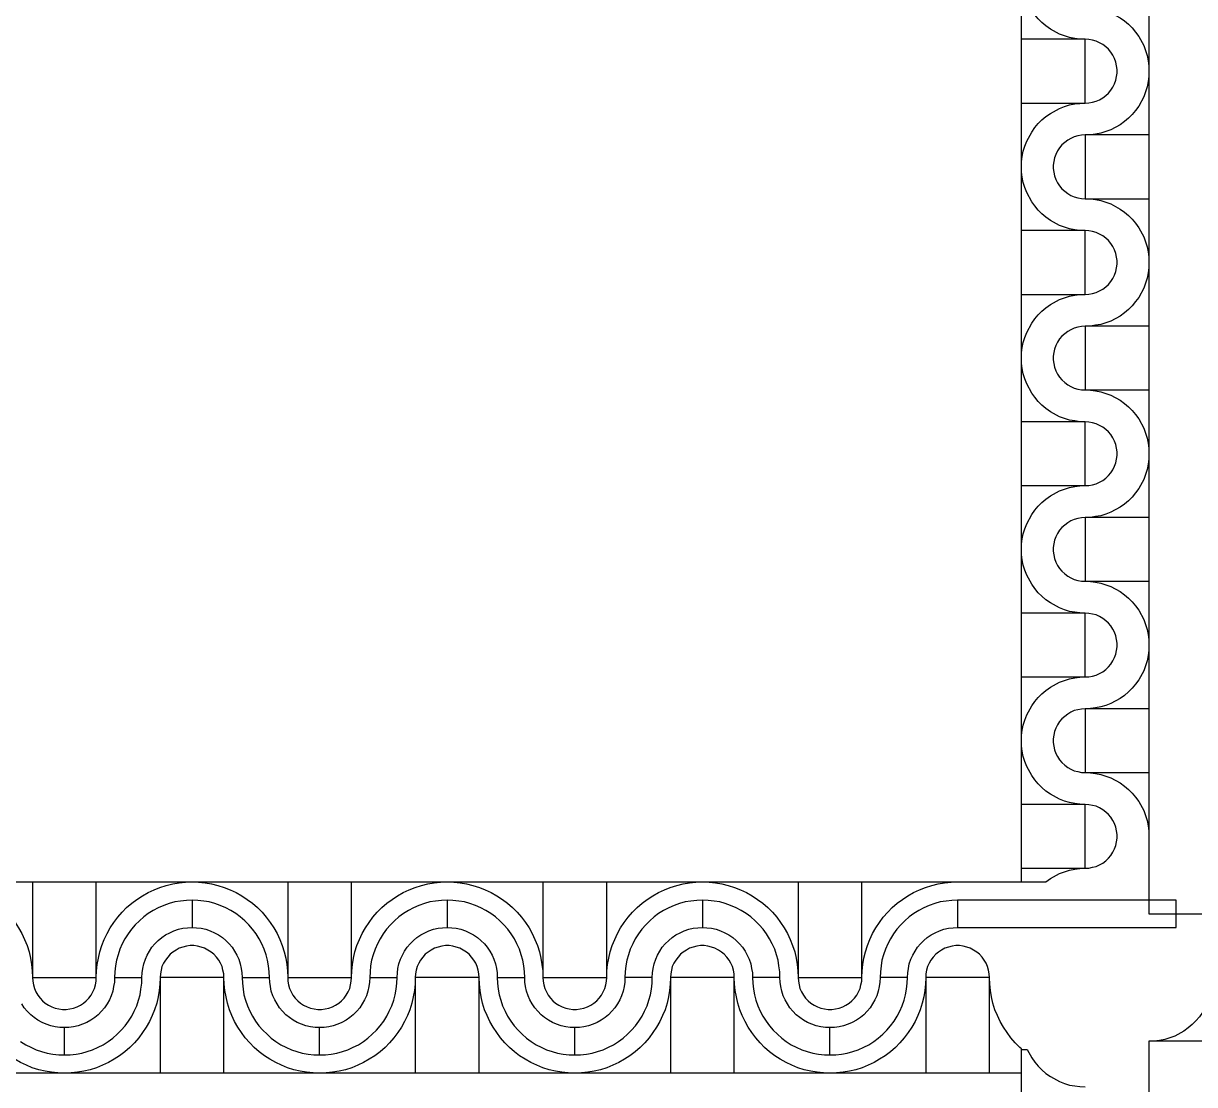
# Model space of a CAD drawing. Extents: x 190.8 to 267.1, y 124 to 174.8.
# Drawn here: x 225.55 to 226.835, y 143.763 to 144.928 of the extents above; entities that cross this region are included whole.
import ezdxf

# ---------------------------------------------------------------- set-up
doc = ezdxf.new("R2010")
doc.units = 0
doc.header["$MEASUREMENT"] = 0

msp = doc.modelspace()

# ---------------------------------------------------------------- linework, layer by layer
for p, q in [((224.5446, 143.9856), (226.6713, 143.9856)), ((226.7846, 143.9506), (228.8875, 143.9506))]:
    msp.add_line(p, q)
for points in [[(226.6446, 143.9856), (226.6446, 146.0023)], [(228.8875, 146.0106), (226.7846, 146.0106), (226.7846, 143.9506)], [(226.7146, 144.9106), (226.7089, 144.9108), (226.7031, 144.9116), (226.6974, 144.9126), (226.6919, 144.9143), (226.6864, 144.9163), (226.6764, 144.9218), (226.6716, 144.9253), (226.6671, 144.9291), (226.6631, 144.9331), (226.6594, 144.9376), (226.6559, 144.9423), (226.6504, 144.9523), (226.6484, 144.9578), (226.6466, 144.9633), (226.6456, 144.9691), (226.6449, 144.9748), (226.6446, 144.9806)], [(226.7146, 144.9456), (226.7204, 144.9453), (226.7261, 144.9446), (226.7319, 144.9436), (226.7374, 144.9418), (226.7429, 144.9398), (226.7529, 144.9343), (226.7576, 144.9308), (226.7621, 144.9271), (226.7661, 144.9231), (226.7699, 144.9186), (226.7734, 144.9138), (226.7789, 144.9038), (226.7809, 144.8983), (226.7826, 144.8928), (226.7836, 144.8871), (226.7844, 144.8813), (226.7846, 144.8756)], [(226.6446, 144.8406), (226.7146, 144.8406), (226.7146, 144.9106), (226.6446, 144.9106)], [(226.7146, 144.8406), (226.7186, 144.8408), (226.7226, 144.8416), (226.7266, 144.8426), (226.7304, 144.8443), (226.7339, 144.8463), (226.7371, 144.8488), (226.7401, 144.8516), (226.7426, 144.8546), (226.7449, 144.8581), (226.7469, 144.8618), (226.7481, 144.8656), (226.7491, 144.8696), (226.7496, 144.8736), (226.7496, 144.8776), (226.7491, 144.8816), (226.7481, 144.8856), (226.7469, 144.8896), (226.7449, 144.8931), (226.7426, 144.8966), (226.7401, 144.8996), (226.7371, 144.9023), (226.7339, 144.9048), (226.7304, 144.9068), (226.7266, 144.9086), (226.7226, 144.9096), (226.7186, 144.9103), (226.7146, 144.9106)], [(226.7846, 144.8756), (226.7844, 144.8698), (226.7836, 144.8641), (226.7826, 144.8583), (226.7809, 144.8528), (226.7789, 144.8473), (226.7734, 144.8373), (226.7699, 144.8326), (226.7661, 144.8281), (226.7621, 144.8241), (226.7576, 144.8203), (226.7529, 144.8168), (226.7429, 144.8113), (226.7374, 144.8093), (226.7319, 144.8076), (226.7261, 144.8066), (226.7204, 144.8058), (226.7146, 144.8056)], [(226.6446, 144.7706), (226.6449, 144.7763), (226.6456, 144.7821), (226.6466, 144.7878), (226.6484, 144.7933), (226.6504, 144.7988), (226.6559, 144.8088), (226.6594, 144.8136), (226.6631, 144.8181), (226.6671, 144.8221), (226.6716, 144.8258), (226.6764, 144.8293), (226.6864, 144.8348), (226.6919, 144.8368), (226.6974, 144.8386), (226.7031, 144.8396), (226.7089, 144.8403), (226.7146, 144.8406)], [(226.7146, 144.8056), (226.7106, 144.8053), (226.7066, 144.8046), (226.7026, 144.8036), (226.6989, 144.8018), (226.6954, 144.7998), (226.6921, 144.7973), (226.6891, 144.7946), (226.6866, 144.7916), (226.6844, 144.7881), (226.6824, 144.7843), (226.6811, 144.7806), (226.6801, 144.7766), (226.6796, 144.7726), (226.6796, 144.7686), (226.6801, 144.7646), (226.6811, 144.7606), (226.6824, 144.7566), (226.6844, 144.7531), (226.6866, 144.7496), (226.6891, 144.7466), (226.6921, 144.7438), (226.6954, 144.7413), (226.6989, 144.7393), (226.7026, 144.7376), (226.7066, 144.7366), (226.7106, 144.7358), (226.7146, 144.7356)], [(226.7846, 144.8056), (226.7146, 144.8056), (226.7146, 144.7356), (226.7846, 144.7356)], [(226.7146, 144.7006), (226.7089, 144.7008), (226.7031, 144.7016), (226.6974, 144.7026), (226.6919, 144.7043), (226.6864, 144.7063), (226.6764, 144.7118), (226.6716, 144.7153), (226.6671, 144.7191), (226.6631, 144.7231), (226.6594, 144.7276), (226.6559, 144.7323), (226.6504, 144.7423), (226.6484, 144.7478), (226.6466, 144.7533), (226.6456, 144.7591), (226.6449, 144.7648), (226.6446, 144.7706)], [(226.7146, 144.7356), (226.7204, 144.7353), (226.7261, 144.7346), (226.7319, 144.7336), (226.7374, 144.7318), (226.7429, 144.7298), (226.7529, 144.7243), (226.7576, 144.7208), (226.7621, 144.7171), (226.7661, 144.7131), (226.7699, 144.7086), (226.7734, 144.7038), (226.7789, 144.6938), (226.7809, 144.6883), (226.7826, 144.6828), (226.7836, 144.6771), (226.7844, 144.6713), (226.7846, 144.6656)], [(226.6446, 144.6306), (226.7146, 144.6306), (226.7146, 144.7006), (226.6446, 144.7006)], [(226.7146, 144.6306), (226.7186, 144.6308), (226.7226, 144.6316), (226.7266, 144.6326), (226.7304, 144.6343), (226.7339, 144.6363), (226.7371, 144.6388), (226.7401, 144.6416), (226.7426, 144.6446), (226.7449, 144.6481), (226.7469, 144.6518), (226.7481, 144.6556), (226.7491, 144.6596), (226.7496, 144.6636), (226.7496, 144.6676), (226.7491, 144.6716), (226.7481, 144.6756), (226.7469, 144.6796), (226.7449, 144.6831), (226.7426, 144.6866), (226.7401, 144.6896), (226.7371, 144.6923), (226.7339, 144.6948), (226.7304, 144.6968), (226.7266, 144.6986), (226.7226, 144.6996), (226.7186, 144.7003), (226.7146, 144.7006)], [(226.7846, 144.6656), (226.7844, 144.6598), (226.7836, 144.6541), (226.7826, 144.6483), (226.7809, 144.6428), (226.7789, 144.6373), (226.7734, 144.6273), (226.7699, 144.6226), (226.7661, 144.6181), (226.7621, 144.6141), (226.7576, 144.6103), (226.7529, 144.6068), (226.7429, 144.6013), (226.7374, 144.5993), (226.7319, 144.5976), (226.7261, 144.5966), (226.7204, 144.5958), (226.7146, 144.5956)], [(226.6446, 144.5606), (226.6449, 144.5663), (226.6456, 144.5721), (226.6466, 144.5778), (226.6484, 144.5833), (226.6504, 144.5888), (226.6559, 144.5988), (226.6594, 144.6036), (226.6631, 144.6081), (226.6671, 144.6121), (226.6716, 144.6158), (226.6764, 144.6193), (226.6864, 144.6248), (226.6919, 144.6268), (226.6974, 144.6286), (226.7031, 144.6296), (226.7089, 144.6303), (226.7146, 144.6306)], [(226.7146, 144.5956), (226.7106, 144.5953), (226.7066, 144.5946), (226.7026, 144.5936), (226.6989, 144.5918), (226.6954, 144.5898), (226.6921, 144.5873), (226.6891, 144.5846), (226.6866, 144.5816), (226.6844, 144.5781), (226.6824, 144.5743), (226.6811, 144.5706), (226.6801, 144.5666), (226.6796, 144.5626), (226.6796, 144.5586), (226.6801, 144.5546), (226.6811, 144.5506), (226.6824, 144.5466), (226.6844, 144.5431), (226.6866, 144.5396), (226.6891, 144.5366), (226.6921, 144.5338), (226.6954, 144.5313), (226.6989, 144.5293), (226.7026, 144.5276), (226.7066, 144.5266), (226.7106, 144.5258), (226.7146, 144.5256)], [(226.7846, 144.5956), (226.7146, 144.5956), (226.7146, 144.5256), (226.7846, 144.5256)], [(226.7146, 144.4906), (226.7089, 144.4908), (226.7031, 144.4916), (226.6974, 144.4926), (226.6919, 144.4943), (226.6864, 144.4963), (226.6764, 144.5018), (226.6716, 144.5053), (226.6671, 144.5091), (226.6631, 144.5131), (226.6594, 144.5176), (226.6559, 144.5223), (226.6504, 144.5323), (226.6484, 144.5378), (226.6466, 144.5433), (226.6456, 144.5491), (226.6449, 144.5548), (226.6446, 144.5606)], [(226.7146, 144.5256), (226.7204, 144.5253), (226.7261, 144.5246), (226.7319, 144.5236), (226.7374, 144.5218), (226.7429, 144.5198), (226.7529, 144.5143), (226.7576, 144.5108), (226.7621, 144.5071), (226.7661, 144.5031), (226.7699, 144.4986), (226.7734, 144.4938), (226.7789, 144.4838), (226.7809, 144.4783), (226.7826, 144.4728), (226.7836, 144.4671), (226.7844, 144.4613), (226.7846, 144.4556)], [(226.6446, 144.4206), (226.7146, 144.4206), (226.7146, 144.4906), (226.6446, 144.4906)], [(226.7146, 144.4206), (226.7186, 144.4208), (226.7226, 144.4216), (226.7266, 144.4226), (226.7304, 144.4243), (226.7339, 144.4263), (226.7371, 144.4288), (226.7401, 144.4316), (226.7426, 144.4346), (226.7449, 144.4381), (226.7469, 144.4418), (226.7481, 144.4456), (226.7491, 144.4496), (226.7496, 144.4536), (226.7496, 144.4576), (226.7491, 144.4616), (226.7481, 144.4656), (226.7469, 144.4696), (226.7449, 144.4731), (226.7426, 144.4766), (226.7401, 144.4796), (226.7371, 144.4823), (226.7339, 144.4848), (226.7304, 144.4868), (226.7266, 144.4886), (226.7226, 144.4896), (226.7186, 144.4903), (226.7146, 144.4906)], [(226.7846, 144.4556), (226.7844, 144.4498), (226.7836, 144.4441), (226.7826, 144.4383), (226.7809, 144.4328), (226.7789, 144.4273), (226.7734, 144.4173), (226.7699, 144.4126), (226.7661, 144.4081), (226.7621, 144.4041), (226.7576, 144.4003), (226.7529, 144.3968), (226.7429, 144.3913), (226.7374, 144.3893), (226.7319, 144.3876), (226.7261, 144.3866), (226.7204, 144.3858), (226.7146, 144.3856)], [(226.6446, 144.3506), (226.6449, 144.3563), (226.6456, 144.3621), (226.6466, 144.3678), (226.6484, 144.3733), (226.6504, 144.3788), (226.6559, 144.3888), (226.6594, 144.3936), (226.6631, 144.3981), (226.6671, 144.4021), (226.6716, 144.4058), (226.6764, 144.4093), (226.6864, 144.4148), (226.6919, 144.4168), (226.6974, 144.4186), (226.7031, 144.4196), (226.7089, 144.4203), (226.7146, 144.4206)], [(226.7146, 144.3856), (226.7106, 144.3853), (226.7066, 144.3846), (226.7026, 144.3836), (226.6989, 144.3818), (226.6954, 144.3798), (226.6921, 144.3773), (226.6891, 144.3746), (226.6866, 144.3716), (226.6844, 144.3681), (226.6824, 144.3643), (226.6811, 144.3606), (226.6801, 144.3566), (226.6796, 144.3526), (226.6796, 144.3486), (226.6801, 144.3446), (226.6811, 144.3406), (226.6824, 144.3366), (226.6844, 144.3331), (226.6866, 144.3296), (226.6891, 144.3266), (226.6921, 144.3238), (226.6954, 144.3213), (226.6989, 144.3193), (226.7026, 144.3176), (226.7066, 144.3166), (226.7106, 144.3158), (226.7146, 144.3156)], [(226.7846, 144.3856), (226.7146, 144.3856), (226.7146, 144.3156), (226.7846, 144.3156)], [(226.7146, 144.2806), (226.7089, 144.2808), (226.7031, 144.2816), (226.6974, 144.2826), (226.6919, 144.2843), (226.6864, 144.2863), (226.6764, 144.2918), (226.6716, 144.2953), (226.6671, 144.2991), (226.6631, 144.3031), (226.6594, 144.3076), (226.6559, 144.3123), (226.6504, 144.3223), (226.6484, 144.3278), (226.6466, 144.3333), (226.6456, 144.3391), (226.6449, 144.3448), (226.6446, 144.3506)], [(226.7146, 144.3156), (226.7204, 144.3153), (226.7261, 144.3146), (226.7319, 144.3136), (226.7374, 144.3118), (226.7429, 144.3098), (226.7529, 144.3043), (226.7576, 144.3008), (226.7621, 144.2971), (226.7661, 144.2931), (226.7699, 144.2886), (226.7734, 144.2838), (226.7789, 144.2738), (226.7809, 144.2683), (226.7826, 144.2628), (226.7836, 144.2571), (226.7844, 144.2513), (226.7846, 144.2456)], [(226.6446, 144.2106), (226.7146, 144.2106), (226.7146, 144.2806), (226.6446, 144.2806)], [(226.7146, 144.2106), (226.7186, 144.2108), (226.7226, 144.2116), (226.7266, 144.2126), (226.7304, 144.2143), (226.7339, 144.2163), (226.7371, 144.2188), (226.7401, 144.2216), (226.7426, 144.2246), (226.7449, 144.2281), (226.7469, 144.2318), (226.7481, 144.2356), (226.7491, 144.2396), (226.7496, 144.2436), (226.7496, 144.2476), (226.7491, 144.2516), (226.7481, 144.2556), (226.7469, 144.2596), (226.7449, 144.2631), (226.7426, 144.2666), (226.7401, 144.2696), (226.7371, 144.2723), (226.7339, 144.2748), (226.7304, 144.2768), (226.7266, 144.2786), (226.7226, 144.2796), (226.7186, 144.2803), (226.7146, 144.2806)], [(226.7846, 144.2456), (226.7844, 144.2398), (226.7836, 144.2341), (226.7826, 144.2283), (226.7809, 144.2228), (226.7789, 144.2173), (226.7734, 144.2073), (226.7699, 144.2026), (226.7661, 144.1981), (226.7621, 144.1941), (226.7576, 144.1903), (226.7529, 144.1868), (226.7429, 144.1813), (226.7374, 144.1793), (226.7319, 144.1776), (226.7261, 144.1766), (226.7204, 144.1758), (226.7146, 144.1756)], [(226.6446, 144.1406), (226.6449, 144.1463), (226.6456, 144.1521), (226.6466, 144.1578), (226.6484, 144.1633), (226.6504, 144.1688), (226.6559, 144.1788), (226.6594, 144.1836), (226.6631, 144.1881), (226.6671, 144.1921), (226.6716, 144.1958), (226.6764, 144.1993), (226.6864, 144.2048), (226.6919, 144.2068), (226.6974, 144.2086), (226.7031, 144.2096), (226.7089, 144.2103), (226.7146, 144.2106)], [(226.7146, 144.1756), (226.7106, 144.1753), (226.7066, 144.1746), (226.7026, 144.1736), (226.6989, 144.1718), (226.6954, 144.1698), (226.6921, 144.1673), (226.6891, 144.1646), (226.6866, 144.1616), (226.6844, 144.1581), (226.6824, 144.1543), (226.6811, 144.1506), (226.6801, 144.1466), (226.6796, 144.1426), (226.6796, 144.1386), (226.6801, 144.1346), (226.6811, 144.1306), (226.6824, 144.1266), (226.6844, 144.1231), (226.6866, 144.1196), (226.6891, 144.1166), (226.6921, 144.1138), (226.6954, 144.1113), (226.6989, 144.1093), (226.7026, 144.1076), (226.7066, 144.1066), (226.7106, 144.1058), (226.7146, 144.1056)], [(226.7846, 144.1756), (226.7146, 144.1756), (226.7146, 144.1056), (226.7846, 144.1056)], [(226.7146, 144.0706), (226.7089, 144.0708), (226.7031, 144.0716), (226.6974, 144.0726), (226.6919, 144.0743), (226.6864, 144.0763), (226.6764, 144.0818), (226.6716, 144.0853), (226.6671, 144.0891), (226.6631, 144.0931), (226.6594, 144.0976), (226.6559, 144.1023), (226.6504, 144.1123), (226.6484, 144.1178), (226.6466, 144.1233), (226.6456, 144.1291), (226.6449, 144.1348), (226.6446, 144.1406)], [(226.7146, 144.1056), (226.7204, 144.1053), (226.7261, 144.1046), (226.7319, 144.1036), (226.7374, 144.1018), (226.7429, 144.0998), (226.7529, 144.0943), (226.7576, 144.0908), (226.7621, 144.0871), (226.7661, 144.0831), (226.7699, 144.0786), (226.7734, 144.0738), (226.7789, 144.0638), (226.7809, 144.0583), (226.7826, 144.0528), (226.7836, 144.0471), (226.7844, 144.0413), (226.7846, 144.0356)], [(226.6446, 144.0006), (226.7146, 144.0006), (226.7146, 144.0706), (226.6446, 144.0706)], [(226.7146, 144.0006), (226.7186, 144.0008), (226.7226, 144.0016), (226.7266, 144.0026), (226.7304, 144.0043), (226.7339, 144.0063), (226.7371, 144.0088), (226.7401, 144.0116), (226.7426, 144.0146), (226.7449, 144.0181), (226.7469, 144.0218), (226.7481, 144.0256), (226.7491, 144.0296), (226.7496, 144.0336), (226.7496, 144.0376), (226.7491, 144.0416), (226.7481, 144.0456), (226.7469, 144.0496), (226.7449, 144.0531), (226.7426, 144.0566), (226.7401, 144.0596), (226.7371, 144.0623), (226.7339, 144.0648), (226.7304, 144.0668), (226.7266, 144.0686), (226.7226, 144.0696), (226.7186, 144.0703), (226.7146, 144.0706)], [(226.6713, 143.9856), (226.6716, 143.9858), (226.6764, 143.9893), (226.6864, 143.9948), (226.6919, 143.9968), (226.6974, 143.9986), (226.7031, 143.9996), (226.7089, 144.0003), (226.7146, 144.0006)], [(225.4546, 143.9856), (225.4619, 143.9853), (225.4689, 143.9846), (225.4759, 143.9833), (225.4829, 143.9818), (225.4899, 143.9796), (225.4964, 143.9768), (225.5029, 143.9738), (225.5091, 143.9703), (225.5151, 143.9663), (225.5209, 143.9621), (225.5264, 143.9573), (225.5314, 143.9523), (225.5361, 143.9468), (225.5404, 143.9411), (225.5444, 143.9351), (225.5479, 143.9288), (225.5509, 143.9223), (225.5536, 143.9158), (225.5559, 143.9088), (225.5574, 143.9018), (225.5586, 143.8948), (225.5594, 143.8878), (225.5596, 143.8806)], [(225.5596, 143.9856), (225.5596, 143.8806), (225.6296, 143.8806), (225.6296, 143.9856)], [(225.6296, 143.8806), (225.6299, 143.8878), (225.6306, 143.8948), (225.6319, 143.9018), (225.6334, 143.9088), (225.6356, 143.9158), (225.6384, 143.9223), (225.6414, 143.9288), (225.6449, 143.9351), (225.6489, 143.9411), (225.6531, 143.9468), (225.6579, 143.9523), (225.6629, 143.9573), (225.6684, 143.9621), (225.6741, 143.9663), (225.6801, 143.9703), (225.6864, 143.9738), (225.6929, 143.9768), (225.6994, 143.9796), (225.7064, 143.9818), (225.7134, 143.9833), (225.7204, 143.9846), (225.7274, 143.9853), (225.7346, 143.9856)], [(225.7346, 143.9856), (225.7419, 143.9853), (225.7489, 143.9846), (225.7559, 143.9833), (225.7629, 143.9818), (225.7699, 143.9796), (225.7764, 143.9768), (225.7829, 143.9738), (225.7891, 143.9703), (225.7951, 143.9663), (225.8009, 143.9621), (225.8064, 143.9573), (225.8114, 143.9523), (225.8161, 143.9468), (225.8204, 143.9411), (225.8244, 143.9351), (225.8279, 143.9288), (225.8309, 143.9223), (225.8336, 143.9158), (225.8359, 143.9088), (225.8374, 143.9018), (225.8386, 143.8948), (225.8394, 143.8878), (225.8396, 143.8806)], [(225.8396, 143.9856), (225.8396, 143.8806), (225.9096, 143.8806), (225.9096, 143.9856)], [(225.9096, 143.8806), (225.9099, 143.8878), (225.9106, 143.8948), (225.9119, 143.9018), (225.9134, 143.9088), (225.9156, 143.9158), (225.9184, 143.9223), (225.9214, 143.9288), (225.9249, 143.9351), (225.9289, 143.9411), (225.9331, 143.9468), (225.9379, 143.9523), (225.9429, 143.9573), (225.9484, 143.9621), (225.9541, 143.9663), (225.9601, 143.9703), (225.9664, 143.9738), (225.9729, 143.9768), (225.9794, 143.9796), (225.9864, 143.9818), (225.9934, 143.9833), (226.0004, 143.9846), (226.0074, 143.9853), (226.0146, 143.9856)], [(226.0146, 143.9856), (226.0219, 143.9853), (226.0289, 143.9846), (226.0359, 143.9833), (226.0429, 143.9818), (226.0499, 143.9796), (226.0564, 143.9768), (226.0629, 143.9738), (226.0691, 143.9703), (226.0751, 143.9663), (226.0809, 143.9621), (226.0864, 143.9573), (226.0914, 143.9523), (226.0961, 143.9468), (226.1004, 143.9411), (226.1044, 143.9351), (226.1079, 143.9288), (226.1109, 143.9223), (226.1136, 143.9158), (226.1159, 143.9088), (226.1174, 143.9018), (226.1186, 143.8948), (226.1194, 143.8878), (226.1196, 143.8806)], [(226.1196, 143.9856), (226.1196, 143.8806), (226.1896, 143.8806), (226.1896, 143.9856)], [(226.1896, 143.8806), (226.1899, 143.8878), (226.1906, 143.8948), (226.1919, 143.9018), (226.1934, 143.9088), (226.1956, 143.9158), (226.1984, 143.9223), (226.2014, 143.9288), (226.2049, 143.9351), (226.2089, 143.9411), (226.2131, 143.9468), (226.2179, 143.9523), (226.2229, 143.9573), (226.2284, 143.9621), (226.2341, 143.9663), (226.2401, 143.9703), (226.2464, 143.9738), (226.2529, 143.9768), (226.2594, 143.9796), (226.2664, 143.9818), (226.2734, 143.9833), (226.2804, 143.9846), (226.2874, 143.9853), (226.2946, 143.9856)], [(226.2946, 143.9856), (226.3019, 143.9853), (226.3089, 143.9846), (226.3159, 143.9833), (226.3229, 143.9818), (226.3299, 143.9796), (226.3364, 143.9768), (226.3429, 143.9738), (226.3491, 143.9703), (226.3551, 143.9663), (226.3609, 143.9621), (226.3664, 143.9573), (226.3714, 143.9523), (226.3761, 143.9468), (226.3804, 143.9411), (226.3844, 143.9351), (226.3879, 143.9288), (226.3909, 143.9223), (226.3936, 143.9158), (226.3959, 143.9088), (226.3974, 143.9018), (226.3986, 143.8948), (226.3994, 143.8878), (226.3996, 143.8806)], [(226.3996, 143.9856), (226.3996, 143.8806), (226.4696, 143.8806), (226.4696, 143.9856)], [(226.4696, 143.8806), (226.4699, 143.8878), (226.4706, 143.8948), (226.4719, 143.9018), (226.4734, 143.9088), (226.4756, 143.9158), (226.4784, 143.9223), (226.4814, 143.9288), (226.4849, 143.9351), (226.4889, 143.9411), (226.4931, 143.9468), (226.4979, 143.9523), (226.5029, 143.9573), (226.5084, 143.9621), (226.5141, 143.9663), (226.5201, 143.9703), (226.5264, 143.9738), (226.5329, 143.9768), (226.5394, 143.9796), (226.5464, 143.9818), (226.5534, 143.9833), (226.5604, 143.9846), (226.5674, 143.9853), (226.5746, 143.9856)], [(225.7346, 143.9656), (225.7284, 143.9653), (225.7219, 143.9646), (225.7156, 143.9636), (225.7096, 143.9618), (225.7036, 143.9598), (225.6976, 143.9571), (225.6921, 143.9543), (225.6866, 143.9508), (225.6816, 143.9471), (225.6769, 143.9428), (225.6724, 143.9383), (225.6681, 143.9336), (225.6644, 143.9286), (225.6609, 143.9231), (225.6581, 143.9176), (225.6554, 143.9116), (225.6534, 143.9056), (225.6516, 143.8996), (225.6506, 143.8933), (225.6499, 143.8868), (225.6496, 143.8806), (225.6796, 143.8806), (225.6799, 143.8856), (225.6806, 143.8906), (225.6816, 143.8956), (225.6834, 143.9006), (225.6854, 143.9051), (225.6879, 143.9096), (225.6906, 143.9138), (225.6939, 143.9176), (225.6976, 143.9213), (225.7014, 143.9246), (225.7056, 143.9273), (225.7101, 143.9298), (225.7146, 143.9318), (225.7196, 143.9336), (225.7246, 143.9346), (225.7296, 143.9353), (225.7346, 143.9356)], [(226.0146, 143.9656), (226.0084, 143.9653), (226.0019, 143.9646), (225.9956, 143.9636), (225.9896, 143.9618), (225.9836, 143.9598), (225.9776, 143.9571), (225.9721, 143.9543), (225.9666, 143.9508), (225.9616, 143.9471), (225.9569, 143.9428), (225.9524, 143.9383), (225.9481, 143.9336), (225.9444, 143.9286), (225.9409, 143.9231), (225.9381, 143.9176), (225.9354, 143.9116), (225.9334, 143.9056), (225.9316, 143.8996), (225.9306, 143.8933), (225.9299, 143.8868), (225.9296, 143.8806), (225.9596, 143.8806), (225.9599, 143.8856), (225.9606, 143.8906), (225.9616, 143.8956), (225.9634, 143.9006), (225.9654, 143.9051), (225.9679, 143.9096), (225.9706, 143.9138), (225.9739, 143.9176), (225.9776, 143.9213), (225.9814, 143.9246), (225.9856, 143.9273), (225.9901, 143.9298), (225.9946, 143.9318), (225.9996, 143.9336), (226.0046, 143.9346), (226.0096, 143.9353), (226.0146, 143.9356)], [(226.2946, 143.9656), (226.2884, 143.9653), (226.2819, 143.9646), (226.2756, 143.9636), (226.2696, 143.9618), (226.2636, 143.9598), (226.2576, 143.9571), (226.2521, 143.9543), (226.2466, 143.9508), (226.2416, 143.9471), (226.2369, 143.9428), (226.2324, 143.9383), (226.2281, 143.9336), (226.2244, 143.9286), (226.2209, 143.9231), (226.2181, 143.9176), (226.2154, 143.9116), (226.2134, 143.9056), (226.2116, 143.8996), (226.2106, 143.8933), (226.2099, 143.8868), (226.2096, 143.8806)], [(226.3796, 143.8806), (226.3794, 143.8868), (226.3786, 143.8933), (226.3776, 143.8996), (226.3759, 143.9056), (226.3739, 143.9116), (226.3711, 143.9176), (226.3684, 143.9231), (226.3649, 143.9286), (226.3611, 143.9336), (226.3569, 143.9383), (226.3524, 143.9428), (226.3476, 143.9471), (226.3426, 143.9508), (226.3371, 143.9543), (226.3316, 143.9571), (226.3256, 143.9598), (226.3196, 143.9618), (226.3136, 143.9636), (226.3074, 143.9646), (226.3009, 143.9653), (226.2946, 143.9656), (226.2946, 143.9356), (226.2996, 143.9353), (226.3046, 143.9346), (226.3096, 143.9336), (226.3146, 143.9318), (226.3191, 143.9298), (226.3236, 143.9273), (226.3279, 143.9246), (226.3316, 143.9213), (226.3354, 143.9176), (226.3386, 143.9138), (226.3414, 143.9096), (226.3439, 143.9051), (226.3459, 143.9006), (226.3476, 143.8956), (226.3486, 143.8906), (226.3494, 143.8856), (226.3496, 143.8806)], [(226.5746, 143.9656), (226.5684, 143.9653), (226.5619, 143.9646), (226.5556, 143.9636), (226.5496, 143.9618), (226.5436, 143.9598), (226.5376, 143.9571), (226.5321, 143.9543), (226.5266, 143.9508), (226.5216, 143.9471), (226.5169, 143.9428), (226.5124, 143.9383), (226.5081, 143.9336), (226.5044, 143.9286), (226.5009, 143.9231), (226.4981, 143.9176), (226.4954, 143.9116), (226.4934, 143.9056), (226.4916, 143.8996), (226.4906, 143.8933), (226.4899, 143.8868), (226.4896, 143.8806)], [(226.2396, 143.8806), (226.2399, 143.8856), (226.2406, 143.8906), (226.2416, 143.8956), (226.2434, 143.9006), (226.2454, 143.9051), (226.2479, 143.9096), (226.2506, 143.9138), (226.2539, 143.9176), (226.2576, 143.9213), (226.2614, 143.9246), (226.2656, 143.9273), (226.2701, 143.9298), (226.2746, 143.9318), (226.2796, 143.9336), (226.2846, 143.9346), (226.2896, 143.9353), (226.2946, 143.9356)], [(226.5196, 143.8806), (226.5199, 143.8856), (226.5206, 143.8906), (226.5216, 143.8956), (226.5234, 143.9006), (226.5254, 143.9051), (226.5279, 143.9096), (226.5306, 143.9138), (226.5339, 143.9176), (226.5376, 143.9213), (226.5414, 143.9246), (226.5456, 143.9273), (226.5501, 143.9298), (226.5546, 143.9318), (226.5596, 143.9336), (226.5646, 143.9346), (226.5696, 143.9353), (226.5746, 143.9356)], [(225.7696, 143.8806), (225.7694, 143.8846), (225.7686, 143.8886), (225.7676, 143.8926), (225.7659, 143.8963), (225.7639, 143.8998), (225.7614, 143.9031), (225.7586, 143.9061), (225.7556, 143.9086), (225.7521, 143.9108), (225.7484, 143.9128), (225.7446, 143.9141), (225.7406, 143.9151), (225.7366, 143.9156), (225.7326, 143.9156), (225.7286, 143.9151), (225.7246, 143.9141), (225.7206, 143.9128), (225.7171, 143.9108), (225.7136, 143.9086), (225.7106, 143.9061), (225.7079, 143.9031), (225.7054, 143.8998), (225.7034, 143.8963), (225.7016, 143.8926), (225.7006, 143.8886), (225.6999, 143.8846), (225.6996, 143.8806)], [(226.0496, 143.8806), (226.0494, 143.8846), (226.0486, 143.8886), (226.0476, 143.8926), (226.0459, 143.8963), (226.0439, 143.8998), (226.0414, 143.9031), (226.0386, 143.9061), (226.0356, 143.9086), (226.0321, 143.9108), (226.0284, 143.9128), (226.0246, 143.9141), (226.0206, 143.9151), (226.0166, 143.9156), (226.0126, 143.9156), (226.0086, 143.9151), (226.0046, 143.9141), (226.0006, 143.9128), (225.9971, 143.9108), (225.9936, 143.9086), (225.9906, 143.9061), (225.9879, 143.9031), (225.9854, 143.8998), (225.9834, 143.8963), (225.9816, 143.8926), (225.9806, 143.8886), (225.9799, 143.8846), (225.9796, 143.8806)], [(226.3296, 143.8806), (226.3294, 143.8846), (226.3286, 143.8886), (226.3276, 143.8926), (226.3259, 143.8963), (226.3239, 143.8998), (226.3214, 143.9031), (226.3186, 143.9061), (226.3156, 143.9086), (226.3121, 143.9108), (226.3084, 143.9128), (226.3046, 143.9141), (226.3006, 143.9151), (226.2966, 143.9156), (226.2926, 143.9156), (226.2886, 143.9151), (226.2846, 143.9141), (226.2806, 143.9128), (226.2771, 143.9108), (226.2736, 143.9086), (226.2706, 143.9061), (226.2679, 143.9031), (226.2654, 143.8998), (226.2634, 143.8963), (226.2616, 143.8926), (226.2606, 143.8886), (226.2599, 143.8846), (226.2596, 143.8806)], [(226.6096, 143.8806), (226.6094, 143.8846), (226.6086, 143.8886), (226.6076, 143.8926), (226.6059, 143.8963), (226.6039, 143.8998), (226.6014, 143.9031), (226.5986, 143.9061), (226.5956, 143.9086), (226.5921, 143.9108), (226.5884, 143.9128), (226.5846, 143.9141), (226.5806, 143.9151), (226.5766, 143.9156), (226.5726, 143.9156), (226.5686, 143.9151), (226.5646, 143.9141), (226.5606, 143.9128), (226.5571, 143.9108), (226.5536, 143.9086), (226.5506, 143.9061), (226.5479, 143.9031), (226.5454, 143.8998), (226.5434, 143.8963), (226.5416, 143.8926), (226.5406, 143.8886), (226.5399, 143.8846), (226.5396, 143.8806)], [(225.5946, 143.7756), (225.5874, 143.7758), (225.5804, 143.7766), (225.5734, 143.7778), (225.5664, 143.7793), (225.5594, 143.7816), (225.5529, 143.7843), (225.5464, 143.7873), (225.5401, 143.7908), (225.5341, 143.7948), (225.5284, 143.7991), (225.5229, 143.8038), (225.5179, 143.8088), (225.5131, 143.8143), (225.5089, 143.8201), (225.5049, 143.8261), (225.5014, 143.8323), (225.4984, 143.8388), (225.4956, 143.8453), (225.4934, 143.8523), (225.4919, 143.8593), (225.4906, 143.8663), (225.4899, 143.8733), (225.4896, 143.8806)], [(225.5596, 143.8806), (225.5599, 143.8766), (225.5606, 143.8726), (225.5616, 143.8686), (225.5634, 143.8648), (225.5654, 143.8613), (225.5679, 143.8581), (225.5706, 143.8551), (225.5736, 143.8526), (225.5771, 143.8503), (225.5809, 143.8483), (225.5846, 143.8471), (225.5886, 143.8461), (225.5926, 143.8456), (225.5966, 143.8456), (225.6006, 143.8461), (225.6046, 143.8471), (225.6086, 143.8483), (225.6121, 143.8503), (225.6156, 143.8526), (225.6186, 143.8551), (225.6214, 143.8581), (225.6239, 143.8613), (225.6259, 143.8648), (225.6276, 143.8686), (225.6286, 143.8726), (225.6294, 143.8766), (225.6296, 143.8806)], [(225.6496, 143.8806), (225.6494, 143.8756), (225.6486, 143.8706), (225.6476, 143.8656), (225.6459, 143.8606), (225.6439, 143.8561), (225.6414, 143.8516), (225.6386, 143.8473), (225.6354, 143.8436), (225.6316, 143.8398), (225.6279, 143.8366), (225.6236, 143.8338), (225.6191, 143.8313), (225.6146, 143.8293), (225.6096, 143.8276), (225.6046, 143.8266), (225.5996, 143.8258), (225.5946, 143.8256)], [(225.6996, 143.8806), (225.6994, 143.8733), (225.6986, 143.8663), (225.6974, 143.8593), (225.6959, 143.8523), (225.6936, 143.8453), (225.6909, 143.8388), (225.6879, 143.8323), (225.6844, 143.8261), (225.6804, 143.8201), (225.6761, 143.8143), (225.6714, 143.8088), (225.6664, 143.8038), (225.6609, 143.7991), (225.6551, 143.7948), (225.6491, 143.7908), (225.6429, 143.7873), (225.6364, 143.7843), (225.6299, 143.7816), (225.6229, 143.7793), (225.6159, 143.7778), (225.6089, 143.7766), (225.6019, 143.7758), (225.5946, 143.7756)], [(225.5946, 143.7956), (225.6009, 143.7958), (225.6074, 143.7966), (225.6136, 143.7976), (225.6196, 143.7993), (225.6256, 143.8013), (225.6316, 143.8041), (225.6371, 143.8068), (225.6426, 143.8103), (225.6476, 143.8141), (225.6524, 143.8183), (225.6569, 143.8228), (225.6611, 143.8276), (225.6649, 143.8326), (225.6684, 143.8381), (225.6711, 143.8436), (225.6739, 143.8496), (225.6759, 143.8556), (225.6776, 143.8616), (225.6786, 143.8678), (225.6794, 143.8743), (225.6796, 143.8806)], [(225.7696, 143.7756), (225.7696, 143.8806), (225.6996, 143.8806), (225.6996, 143.7756)], [(225.8746, 143.7756), (225.8674, 143.7758), (225.8604, 143.7766), (225.8534, 143.7778), (225.8464, 143.7793), (225.8394, 143.7816), (225.8329, 143.7843), (225.8264, 143.7873), (225.8201, 143.7908), (225.8141, 143.7948), (225.8084, 143.7991), (225.8029, 143.8038), (225.7979, 143.8088), (225.7931, 143.8143), (225.7889, 143.8201), (225.7849, 143.8261), (225.7814, 143.8323), (225.7784, 143.8388), (225.7756, 143.8453), (225.7734, 143.8523), (225.7719, 143.8593), (225.7706, 143.8663), (225.7699, 143.8733), (225.7696, 143.8806)], [(225.7896, 143.8806), (225.7899, 143.8743), (225.7906, 143.8678), (225.7916, 143.8616), (225.7934, 143.8556), (225.7954, 143.8496), (225.7981, 143.8436), (225.8009, 143.8381), (225.8044, 143.8326), (225.8081, 143.8276), (225.8124, 143.8228), (225.8169, 143.8183), (225.8216, 143.8141), (225.8266, 143.8103), (225.8321, 143.8068), (225.8376, 143.8041), (225.8436, 143.8013), (225.8496, 143.7993), (225.8556, 143.7976), (225.8619, 143.7966), (225.8684, 143.7958), (225.8746, 143.7956), (225.8746, 143.8256), (225.8696, 143.8258), (225.8646, 143.8266), (225.8596, 143.8276), (225.8546, 143.8293), (225.8501, 143.8313), (225.8456, 143.8338), (225.8414, 143.8366), (225.8376, 143.8398), (225.8339, 143.8436), (225.8306, 143.8473), (225.8279, 143.8516), (225.8254, 143.8561), (225.8234, 143.8606), (225.8216, 143.8656), (225.8206, 143.8706), (225.8199, 143.8756), (225.8196, 143.8806)], [(225.8396, 143.8806), (225.8399, 143.8766), (225.8406, 143.8726), (225.8416, 143.8686), (225.8434, 143.8648), (225.8454, 143.8613), (225.8479, 143.8581), (225.8506, 143.8551), (225.8536, 143.8526), (225.8571, 143.8503), (225.8609, 143.8483), (225.8646, 143.8471), (225.8686, 143.8461), (225.8726, 143.8456), (225.8766, 143.8456), (225.8806, 143.8461), (225.8846, 143.8471), (225.8886, 143.8483), (225.8921, 143.8503), (225.8956, 143.8526), (225.8986, 143.8551), (225.9014, 143.8581), (225.9039, 143.8613), (225.9059, 143.8648), (225.9076, 143.8686), (225.9086, 143.8726), (225.9094, 143.8766), (225.9096, 143.8806)], [(225.9296, 143.8806), (225.9294, 143.8756), (225.9286, 143.8706), (225.9276, 143.8656), (225.9259, 143.8606), (225.9239, 143.8561), (225.9214, 143.8516), (225.9186, 143.8473), (225.9154, 143.8436), (225.9116, 143.8398), (225.9079, 143.8366), (225.9036, 143.8338), (225.8991, 143.8313), (225.8946, 143.8293), (225.8896, 143.8276), (225.8846, 143.8266), (225.8796, 143.8258), (225.8746, 143.8256)], [(225.9796, 143.8806), (225.9794, 143.8733), (225.9786, 143.8663), (225.9774, 143.8593), (225.9759, 143.8523), (225.9736, 143.8453), (225.9709, 143.8388), (225.9679, 143.8323), (225.9644, 143.8261), (225.9604, 143.8201), (225.9561, 143.8143), (225.9514, 143.8088), (225.9464, 143.8038), (225.9409, 143.7991), (225.9351, 143.7948), (225.9291, 143.7908), (225.9229, 143.7873), (225.9164, 143.7843), (225.9099, 143.7816), (225.9029, 143.7793), (225.8959, 143.7778), (225.8889, 143.7766), (225.8819, 143.7758), (225.8746, 143.7756)], [(225.8746, 143.7956), (225.8809, 143.7958), (225.8874, 143.7966), (225.8936, 143.7976), (225.8996, 143.7993), (225.9056, 143.8013), (225.9116, 143.8041), (225.9171, 143.8068), (225.9226, 143.8103), (225.9276, 143.8141), (225.9324, 143.8183), (225.9369, 143.8228), (225.9411, 143.8276), (225.9449, 143.8326), (225.9484, 143.8381), (225.9511, 143.8436), (225.9539, 143.8496), (225.9559, 143.8556), (225.9576, 143.8616), (225.9586, 143.8678), (225.9594, 143.8743), (225.9596, 143.8806)], [(226.0496, 143.7756), (226.0496, 143.8806), (225.9796, 143.8806), (225.9796, 143.7756)], [(226.1546, 143.7756), (226.1474, 143.7758), (226.1404, 143.7766), (226.1334, 143.7778), (226.1264, 143.7793), (226.1194, 143.7816), (226.1129, 143.7843), (226.1064, 143.7873), (226.1001, 143.7908), (226.0941, 143.7948), (226.0884, 143.7991), (226.0829, 143.8038), (226.0779, 143.8088), (226.0731, 143.8143), (226.0689, 143.8201), (226.0649, 143.8261), (226.0614, 143.8323), (226.0584, 143.8388), (226.0556, 143.8453), (226.0534, 143.8523), (226.0519, 143.8593), (226.0506, 143.8663), (226.0499, 143.8733), (226.0496, 143.8806)], [(226.0696, 143.8806), (226.0699, 143.8743), (226.0706, 143.8678), (226.0716, 143.8616), (226.0734, 143.8556), (226.0754, 143.8496), (226.0781, 143.8436), (226.0809, 143.8381), (226.0844, 143.8326), (226.0881, 143.8276), (226.0924, 143.8228), (226.0969, 143.8183), (226.1016, 143.8141), (226.1066, 143.8103), (226.1121, 143.8068), (226.1176, 143.8041), (226.1236, 143.8013), (226.1296, 143.7993), (226.1356, 143.7976), (226.1419, 143.7966), (226.1484, 143.7958), (226.1546, 143.7956), (226.1546, 143.8256), (226.1496, 143.8258), (226.1446, 143.8266), (226.1396, 143.8276), (226.1346, 143.8293), (226.1301, 143.8313), (226.1256, 143.8338), (226.1214, 143.8366), (226.1176, 143.8398), (226.1139, 143.8436), (226.1106, 143.8473), (226.1079, 143.8516), (226.1054, 143.8561), (226.1034, 143.8606), (226.1016, 143.8656), (226.1006, 143.8706), (226.0999, 143.8756), (226.0996, 143.8806)], [(226.1196, 143.8806), (226.1199, 143.8766), (226.1206, 143.8726), (226.1216, 143.8686), (226.1234, 143.8648), (226.1254, 143.8613), (226.1279, 143.8581), (226.1306, 143.8551), (226.1336, 143.8526), (226.1371, 143.8503), (226.1409, 143.8483), (226.1446, 143.8471), (226.1486, 143.8461), (226.1526, 143.8456), (226.1566, 143.8456), (226.1606, 143.8461), (226.1646, 143.8471), (226.1686, 143.8483), (226.1721, 143.8503), (226.1756, 143.8526), (226.1786, 143.8551), (226.1814, 143.8581), (226.1839, 143.8613), (226.1859, 143.8648), (226.1876, 143.8686), (226.1886, 143.8726), (226.1894, 143.8766), (226.1896, 143.8806)], [(226.1546, 143.7956), (226.1609, 143.7958), (226.1674, 143.7966), (226.1736, 143.7976), (226.1796, 143.7993), (226.1856, 143.8013), (226.1916, 143.8041), (226.1971, 143.8068), (226.2026, 143.8103), (226.2076, 143.8141), (226.2124, 143.8183), (226.2169, 143.8228), (226.2211, 143.8276), (226.2249, 143.8326), (226.2284, 143.8381), (226.2311, 143.8436), (226.2339, 143.8496), (226.2359, 143.8556), (226.2376, 143.8616), (226.2386, 143.8678), (226.2394, 143.8743), (226.2396, 143.8806), (226.2096, 143.8806), (226.2094, 143.8756), (226.2086, 143.8706), (226.2076, 143.8656), (226.2059, 143.8606), (226.2039, 143.8561), (226.2014, 143.8516), (226.1986, 143.8473), (226.1954, 143.8436), (226.1916, 143.8398), (226.1879, 143.8366), (226.1836, 143.8338), (226.1791, 143.8313), (226.1746, 143.8293), (226.1696, 143.8276), (226.1646, 143.8266), (226.1596, 143.8258), (226.1546, 143.8256)], [(226.2596, 143.8806), (226.2594, 143.8733), (226.2586, 143.8663), (226.2574, 143.8593), (226.2559, 143.8523), (226.2536, 143.8453), (226.2509, 143.8388), (226.2479, 143.8323), (226.2444, 143.8261), (226.2404, 143.8201), (226.2361, 143.8143), (226.2314, 143.8088), (226.2264, 143.8038), (226.2209, 143.7991), (226.2151, 143.7948), (226.2091, 143.7908), (226.2029, 143.7873), (226.1964, 143.7843), (226.1899, 143.7816), (226.1829, 143.7793), (226.1759, 143.7778), (226.1689, 143.7766), (226.1619, 143.7758), (226.1546, 143.7756)], [(226.3296, 143.7756), (226.3296, 143.8806), (226.2596, 143.8806), (226.2596, 143.7756)], [(226.4346, 143.7756), (226.4274, 143.7758), (226.4204, 143.7766), (226.4134, 143.7778), (226.4064, 143.7793), (226.3994, 143.7816), (226.3929, 143.7843), (226.3864, 143.7873), (226.3801, 143.7908), (226.3741, 143.7948), (226.3684, 143.7991), (226.3629, 143.8038), (226.3579, 143.8088), (226.3531, 143.8143), (226.3489, 143.8201), (226.3449, 143.8261), (226.3414, 143.8323), (226.3384, 143.8388), (226.3356, 143.8453), (226.3334, 143.8523), (226.3319, 143.8593), (226.3306, 143.8663), (226.3299, 143.8733), (226.3296, 143.8806)], [(226.3996, 143.8806), (226.3999, 143.8766), (226.4006, 143.8726), (226.4016, 143.8686), (226.4034, 143.8648), (226.4054, 143.8613), (226.4079, 143.8581), (226.4106, 143.8551), (226.4136, 143.8526), (226.4171, 143.8503), (226.4209, 143.8483), (226.4246, 143.8471), (226.4286, 143.8461), (226.4326, 143.8456), (226.4366, 143.8456), (226.4406, 143.8461), (226.4446, 143.8471), (226.4486, 143.8483), (226.4521, 143.8503), (226.4556, 143.8526), (226.4586, 143.8551), (226.4614, 143.8581), (226.4639, 143.8613), (226.4659, 143.8648), (226.4676, 143.8686), (226.4686, 143.8726), (226.4694, 143.8766), (226.4696, 143.8806)], [(226.4346, 143.7956), (226.4409, 143.7958), (226.4474, 143.7966), (226.4536, 143.7976), (226.4596, 143.7993), (226.4656, 143.8013), (226.4716, 143.8041), (226.4771, 143.8068), (226.4826, 143.8103), (226.4876, 143.8141), (226.4924, 143.8183), (226.4969, 143.8228), (226.5011, 143.8276), (226.5049, 143.8326), (226.5084, 143.8381), (226.5111, 143.8436), (226.5139, 143.8496), (226.5159, 143.8556), (226.5176, 143.8616), (226.5186, 143.8678), (226.5194, 143.8743), (226.5196, 143.8806), (226.4896, 143.8806), (226.4894, 143.8756), (226.4886, 143.8706), (226.4876, 143.8656), (226.4859, 143.8606), (226.4839, 143.8561), (226.4814, 143.8516), (226.4786, 143.8473), (226.4754, 143.8436), (226.4716, 143.8398), (226.4679, 143.8366), (226.4636, 143.8338), (226.4591, 143.8313), (226.4546, 143.8293), (226.4496, 143.8276), (226.4446, 143.8266), (226.4396, 143.8258), (226.4346, 143.8256)], [(226.5396, 143.8806), (226.5394, 143.8733), (226.5386, 143.8663), (226.5374, 143.8593), (226.5359, 143.8523), (226.5336, 143.8453), (226.5309, 143.8388), (226.5279, 143.8323), (226.5244, 143.8261), (226.5204, 143.8201), (226.5161, 143.8143), (226.5114, 143.8088), (226.5064, 143.8038), (226.5009, 143.7991), (226.4951, 143.7948), (226.4891, 143.7908), (226.4829, 143.7873), (226.4764, 143.7843), (226.4699, 143.7816), (226.4629, 143.7793), (226.4559, 143.7778), (226.4489, 143.7766), (226.4419, 143.7758), (226.4346, 143.7756)], [(226.6096, 143.7756), (226.6096, 143.8806), (226.5396, 143.8806), (226.5396, 143.7756)], [(226.6446, 143.8023), (226.6429, 143.8038), (226.6379, 143.8088), (226.6331, 143.8143), (226.6289, 143.8201), (226.6249, 143.8261), (226.6214, 143.8323), (226.6184, 143.8388), (226.6156, 143.8453), (226.6134, 143.8523), (226.6119, 143.8593), (226.6106, 143.8663), (226.6099, 143.8733), (226.6096, 143.8806)], [(226.8546, 143.8806), (226.8544, 143.8748), (226.8536, 143.8691), (226.8526, 143.8633), (226.8509, 143.8578), (226.8489, 143.8523), (226.8434, 143.8423), (226.8399, 143.8376), (226.8361, 143.8331), (226.8321, 143.8291), (226.8276, 143.8253), (226.8229, 143.8218), (226.8129, 143.8163), (226.8074, 143.8143), (226.8019, 143.8126), (226.7961, 143.8116), (226.7904, 143.8108), (226.7846, 143.8106)], [(225.5466, 143.8103), (225.5521, 143.8068), (225.5576, 143.8041), (225.5636, 143.8013), (225.5696, 143.7993), (225.5756, 143.7976), (225.5819, 143.7966), (225.5884, 143.7958), (225.5946, 143.7956), (225.5946, 143.8256), (225.5896, 143.8258), (225.5846, 143.8266), (225.5796, 143.8276), (225.5746, 143.8293), (225.5701, 143.8313), (225.5656, 143.8338), (225.5614, 143.8366), (225.5576, 143.8398), (225.5539, 143.8436), (225.5506, 143.8473), (225.5479, 143.8516)], [(228.8875, 143.8106), (226.7846, 143.8106), (226.7846, 141.7506)], [(226.6446, 141.7856), (226.6446, 143.8023)], [(226.6446, 143.8016), (226.6508, 143.8016), (226.6559, 143.7923), (226.6594, 143.7876), (226.6631, 143.7831), (226.6671, 143.7791), (226.6716, 143.7753), (226.6764, 143.7718), (226.6864, 143.7663), (226.6919, 143.7643), (226.6974, 143.7626), (226.7031, 143.7616), (226.7089, 143.7608), (226.7146, 143.7606)], [(226.6446, 143.7756), (224.5446, 143.7756)]]:
    msp.add_lwpolyline(points)
for points in [[(225.8196, 143.8806), (225.8194, 143.8868), (225.8186, 143.8933), (225.8176, 143.8996), (225.8159, 143.9056), (225.8139, 143.9116), (225.8111, 143.9176), (225.8084, 143.9231), (225.8049, 143.9286), (225.8011, 143.9336), (225.7969, 143.9383), (225.7924, 143.9428), (225.7876, 143.9471), (225.7826, 143.9508), (225.7771, 143.9543), (225.7716, 143.9571), (225.7656, 143.9598), (225.7596, 143.9618), (225.7536, 143.9636), (225.7474, 143.9646), (225.7409, 143.9653), (225.7346, 143.9656), (225.7346, 143.9356), (225.7396, 143.9353), (225.7446, 143.9346), (225.7496, 143.9336), (225.7546, 143.9318), (225.7591, 143.9298), (225.7636, 143.9273), (225.7679, 143.9246), (225.7716, 143.9213), (225.7754, 143.9176), (225.7786, 143.9138), (225.7814, 143.9096), (225.7839, 143.9051), (225.7859, 143.9006), (225.7876, 143.8956), (225.7886, 143.8906), (225.7894, 143.8856), (225.7896, 143.8806)], [(226.0996, 143.8806), (226.0994, 143.8868), (226.0986, 143.8933), (226.0976, 143.8996), (226.0959, 143.9056), (226.0939, 143.9116), (226.0911, 143.9176), (226.0884, 143.9231), (226.0849, 143.9286), (226.0811, 143.9336), (226.0769, 143.9383), (226.0724, 143.9428), (226.0676, 143.9471), (226.0626, 143.9508), (226.0571, 143.9543), (226.0516, 143.9571), (226.0456, 143.9598), (226.0396, 143.9618), (226.0336, 143.9636), (226.0274, 143.9646), (226.0209, 143.9653), (226.0146, 143.9656), (226.0146, 143.9356), (226.0196, 143.9353), (226.0246, 143.9346), (226.0296, 143.9336), (226.0346, 143.9318), (226.0391, 143.9298), (226.0436, 143.9273), (226.0479, 143.9246), (226.0516, 143.9213), (226.0554, 143.9176), (226.0586, 143.9138), (226.0614, 143.9096), (226.0639, 143.9051), (226.0659, 143.9006), (226.0676, 143.8956), (226.0686, 143.8906), (226.0694, 143.8856), (226.0696, 143.8806)], [(226.5746, 143.9356), (226.8146, 143.9356), (226.8146, 143.9656), (226.5746, 143.9656)], [(226.3496, 143.8806), (226.3499, 143.8743), (226.3506, 143.8678), (226.3516, 143.8616), (226.3534, 143.8556), (226.3554, 143.8496), (226.3581, 143.8436), (226.3609, 143.8381), (226.3644, 143.8326), (226.3681, 143.8276), (226.3724, 143.8228), (226.3769, 143.8183), (226.3816, 143.8141), (226.3866, 143.8103), (226.3921, 143.8068), (226.3976, 143.8041), (226.4036, 143.8013), (226.4096, 143.7993), (226.4156, 143.7976), (226.4219, 143.7966), (226.4284, 143.7958), (226.4346, 143.7956), (226.4346, 143.8256), (226.4296, 143.8258), (226.4246, 143.8266), (226.4196, 143.8276), (226.4146, 143.8293), (226.4101, 143.8313), (226.4056, 143.8338), (226.4014, 143.8366), (226.3976, 143.8398), (226.3939, 143.8436), (226.3906, 143.8473), (226.3879, 143.8516), (226.3854, 143.8561), (226.3834, 143.8606), (226.3816, 143.8656), (226.3806, 143.8706), (226.3799, 143.8756), (226.3796, 143.8806)]]:
    msp.add_lwpolyline(points, close=True)

doc.saveas('drawing.dxf')
